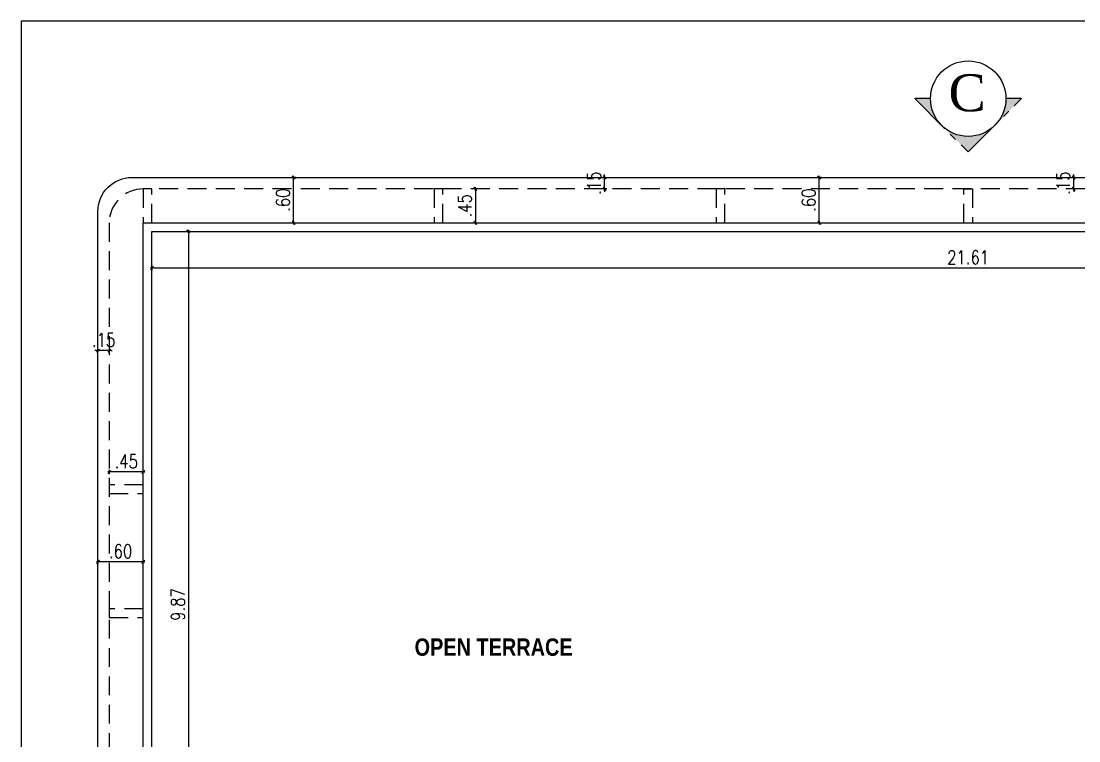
# Model space of a CAD drawing. Header units: inches. Extents: x 14235 to 14499, y 0 to 2549.
# Drawn here: x 14361.64 to 14375.64, y 2372.1 to 2381.62 of the extents above; entities that cross this region are included whole.
import ezdxf
from ezdxf.enums import TextEntityAlignment as Align

# ---------------------------------------------------------------- set-up
doc = ezdxf.new("R2010")
doc.units = ezdxf.units.IN
doc.header["$LTSCALE"] = 0.25
doc.header["$MEASUREMENT"] = 0
doc.header["$PDMODE"] = 35
for name, pattern in [('CENTER2', [1.125, 0.75, -0.125, 0.125, -0.125]), ('DASHEDX2', [1.5, 1, -0.5]), ('HIDDEN', [0.375, 0.25, -0.125])]:
    doc.linetypes.add(name, pattern=pattern)
for name, color, linetype in [('edges', 1, 'Continuous'), ('ROOM TEXT', 7, 'Continuous'), ('SECLINE', 7, 'HIDDEN'), ('wall', 7, 'Continuous'), ('WORKING DIM', 7, 'Continuous')]:
    doc.layers.add(name, color=color, linetype=linetype)
doc.styles.add('ARIAL', font='TIMES_0.TTF')
doc.styles.add('romans', font='romans.shx', dxfattribs={"width": 0.8})
doc.styles.add('XFD', font='ARIALNB_0.TTF')
doc.dimstyles.new('121', dxfattribs={"dimscale": 0.1, "dimtxt": 1.8, "dimasz": 0.2, "dimexe": 0.03125, "dimexo": 0.25, "dimgap": 0.5, "dimtad": 1, "dimzin": 4, "dimdsep": 46, "dimtxsty": 'romans', "dimblk1": 'MINITICK', "dimblk2": 'MINITICK', "dimsah": 1, "dimcen": 1, "dimse1": 1, "dimse2": 1, "dimclrd": 252, "dimclre": 256, "dimclrt": 7, "dimadec": 3, "dimazin": 0, "dimtfac": 0.8, "dimtix": 1, "dimtmove": 2, "dimatfit": 3, "dimfxl": 0, "dimtolj": 1, "dimtzin": 3, "dimarcsym": 0})

# ---------------------------------------------------------------- blocks, each defined once
blk = doc.blocks.new('MINITICK')
at = {"color": 7}
for p, q in [((1, 1), (-1, -1)), ((-1, 0), (1, 0)), ((0, -1.5), (0, 1.5))]:
    blk.add_line(p, q, dxfattribs=at)
blk = doc.blocks.new('*D37')
at = {"layer": 'Defpoints', "color": 0, "transparency": 16777216}
for p in [(14367.216, 2379.402), (14367.216, 2378.952), (14367.649, 2378.952)]:
    blk.add_point(p, dxfattribs=at)
at = {"layer": 'WORKING DIM', "color": 252, "lineweight": -2, "transparency": 16777216}
blk.add_line((14367.649, 2379.382), (14367.649, 2378.972), dxfattribs=at)
at = {"layer": 'WORKING DIM', "color": 252, "lineweight": -2, "transparency": 16777216, "xscale": 0.02, "yscale": 0.02, "zscale": 0.02}
for p, rotation in [((14367.649, 2379.402), 90), ((14367.649, 2378.952), 270)]:
    blk.add_blockref('MINITICK', p, dxfattribs=dict(at, rotation=rotation))
at = {"layer": 'WORKING DIM', "color": 7, "transparency": 16777216, "insert": (14367.509, 2379.177), "char_height": 0.18, "attachment_point": 5, "rotation": 90, "style": 'romans'}
blk.add_mtext('\\A1;.45', dxfattribs=at)
blk = doc.blocks.new('*D44')
at = {"layer": 'Defpoints', "color": 0, "transparency": 16777216}
for p in [(14362.803, 2375.656), (14362.803, 2375.484), (14363.253, 2375.484)]:
    blk.add_point(p, dxfattribs=at)
at = {"layer": 'WORKING DIM', "color": 252, "lineweight": -2, "transparency": 16777216}
blk.add_line((14363.233, 2375.656), (14362.823, 2375.656), dxfattribs=at)
at = {"layer": 'WORKING DIM', "color": 252, "lineweight": -2, "transparency": 16777216, "xscale": 0.02, "yscale": 0.02, "zscale": 0.02, "rotation": 180}
blk.add_blockref('MINITICK', (14362.803, 2375.656), dxfattribs=at)
at = {"layer": 'WORKING DIM', "color": 252, "lineweight": -2, "transparency": 16777216, "xscale": 0.02, "yscale": 0.02, "zscale": 0.02}
blk.add_blockref('MINITICK', (14363.253, 2375.656), dxfattribs=at)
at = {"layer": 'WORKING DIM', "color": 7, "transparency": 16777216, "insert": (14363.028, 2375.796), "char_height": 0.18, "attachment_point": 5, "style": 'romans'}
blk.add_mtext('\\A1;.45', dxfattribs=at)
blk = doc.blocks.new('*D73')
at = {"layer": 'Defpoints', "color": 0, "transparency": 16777216}
for p in [(14363.367, 2378.838), (14384.975, 2378.838), (14384.975, 2378.355)]:
    blk.add_point(p, dxfattribs=at)
at = {"layer": 'WORKING DIM', "color": 252, "lineweight": -2, "transparency": 16777216}
blk.add_line((14363.387, 2378.355), (14384.955, 2378.355), dxfattribs=at)
at = {"layer": 'WORKING DIM', "color": 252, "lineweight": -2, "transparency": 16777216, "xscale": 0.02, "yscale": 0.02, "zscale": 0.02, "rotation": 180}
blk.add_blockref('MINITICK', (14363.367, 2378.355), dxfattribs=at)
at = {"layer": 'WORKING DIM', "color": 252, "lineweight": -2, "transparency": 16777216, "xscale": 0.02, "yscale": 0.02, "zscale": 0.02}
blk.add_blockref('MINITICK', (14384.975, 2378.355), dxfattribs=at)
at = {"layer": 'WORKING DIM', "color": 7, "transparency": 16777216, "insert": (14374.171, 2378.495), "char_height": 0.18, "attachment_point": 5, "style": 'romans'}
blk.add_mtext('\\A1;21.61', dxfattribs=at)
blk = doc.blocks.new('*D74')
at = {"layer": 'Defpoints', "color": 0, "transparency": 16777216}
for p in [(14364.17, 2378.838), (14363.851, 2368.968), (14363.865, 2368.968)]:
    blk.add_point(p, dxfattribs=at)
at = {"layer": 'WORKING DIM', "color": 252, "lineweight": -2, "transparency": 16777216}
blk.add_line((14363.851, 2378.818), (14363.851, 2368.988), dxfattribs=at)
at = {"layer": 'WORKING DIM', "color": 252, "lineweight": -2, "transparency": 16777216, "xscale": 0.02, "yscale": 0.02, "zscale": 0.02}
for p, rotation in [((14363.851, 2378.838), 90), ((14363.851, 2368.968), 270)]:
    blk.add_blockref('MINITICK', p, dxfattribs=dict(at, rotation=rotation))
at = {"layer": 'WORKING DIM', "color": 7, "transparency": 16777216, "insert": (14363.711, 2373.903), "char_height": 0.18, "attachment_point": 5, "rotation": 90, "style": 'romans'}
blk.add_mtext('\\A1;9.87', dxfattribs=at)
blk = doc.blocks.new('*D1433')
at = {"layer": 'Defpoints', "color": 0, "transparency": 16777216}
for p in [(14362.653, 2377.403), (14362.803, 2377.403), (14362.653, 2377.262)]:
    blk.add_point(p, dxfattribs=at)
at = {"layer": 'WORKING DIM', "color": 252, "lineweight": -2, "transparency": 16777216}
for p, q in [((14362.633, 2377.262), (14362.613, 2377.262)), ((14362.803, 2377.262), (14362.653, 2377.262)), ((14362.823, 2377.262), (14362.843, 2377.262))]:
    blk.add_line(p, q, dxfattribs=at)
at = {"layer": 'WORKING DIM', "color": 252, "lineweight": -2, "transparency": 16777216, "xscale": 0.02, "yscale": 0.02, "zscale": 0.02}
blk.add_blockref('MINITICK', (14362.653, 2377.262), dxfattribs=at)
at = {"layer": 'WORKING DIM', "color": 252, "lineweight": -2, "transparency": 16777216, "xscale": 0.02, "yscale": 0.02, "zscale": 0.02, "rotation": 180}
blk.add_blockref('MINITICK', (14362.803, 2377.262), dxfattribs=at)
at = {"layer": 'WORKING DIM', "color": 7, "transparency": 16777216, "insert": (14362.728, 2377.402), "char_height": 0.18, "attachment_point": 5, "style": 'romans'}
blk.add_mtext('\\A1;.15', dxfattribs=at)
blk = doc.blocks.new('*D1434')
at = {"layer": 'Defpoints', "color": 0, "transparency": 16777216}
for p in [(14362.653, 2374.943), (14363.253, 2374.943), (14362.653, 2374.467)]:
    blk.add_point(p, dxfattribs=at)
at = {"layer": 'WORKING DIM', "color": 252, "lineweight": -2, "transparency": 16777216}
blk.add_line((14363.233, 2374.467), (14362.673, 2374.467), dxfattribs=at)
at = {"layer": 'WORKING DIM', "color": 252, "lineweight": -2, "transparency": 16777216, "xscale": 0.02, "yscale": 0.02, "zscale": 0.02, "rotation": 180}
blk.add_blockref('MINITICK', (14362.653, 2374.467), dxfattribs=at)
at = {"layer": 'WORKING DIM', "color": 252, "lineweight": -2, "transparency": 16777216, "xscale": 0.02, "yscale": 0.02, "zscale": 0.02}
blk.add_blockref('MINITICK', (14363.253, 2374.467), dxfattribs=at)
at = {"layer": 'WORKING DIM', "color": 7, "transparency": 16777216, "insert": (14362.953, 2374.607), "char_height": 0.18, "attachment_point": 5, "style": 'romans'}
blk.add_mtext('\\A1;.60', dxfattribs=at)
blk = doc.blocks.new('*D1435')
at = {"layer": 'Defpoints', "color": 0, "transparency": 16777216}
for p in [(14365.015, 2379.552), (14365.243, 2379.552), (14365.015, 2378.952)]:
    blk.add_point(p, dxfattribs=at)
at = {"layer": 'WORKING DIM', "color": 252, "lineweight": -2, "transparency": 16777216}
blk.add_line((14365.243, 2378.972), (14365.243, 2379.532), dxfattribs=at)
at = {"layer": 'WORKING DIM', "color": 252, "lineweight": -2, "transparency": 16777216, "xscale": 0.02, "yscale": 0.02, "zscale": 0.02}
for p, rotation in [((14365.243, 2379.552), 90), ((14365.243, 2378.952), 270)]:
    blk.add_blockref('MINITICK', p, dxfattribs=dict(at, rotation=rotation))
at = {"layer": 'WORKING DIM', "color": 7, "transparency": 16777216, "insert": (14365.103, 2379.252), "char_height": 0.18, "attachment_point": 5, "rotation": 90, "style": 'romans'}
blk.add_mtext('\\A1;.60', dxfattribs=at)
blk = doc.blocks.new('*D1436')
at = {"layer": 'Defpoints', "color": 0, "transparency": 16777216}
for p in [(14369.083, 2379.552), (14369.359, 2379.552), (14369.083, 2379.402)]:
    blk.add_point(p, dxfattribs=at)
at = {"layer": 'WORKING DIM', "color": 252, "lineweight": -2, "transparency": 16777216}
for p, q in [((14369.359, 2379.572), (14369.359, 2379.592)), ((14369.359, 2379.402), (14369.359, 2379.552)), ((14369.359, 2379.382), (14369.359, 2379.362))]:
    blk.add_line(p, q, dxfattribs=at)
at = {"layer": 'WORKING DIM', "color": 252, "lineweight": -2, "transparency": 16777216, "xscale": 0.02, "yscale": 0.02, "zscale": 0.02}
for p, rotation in [((14369.359, 2379.552), 270), ((14369.359, 2379.402), 90)]:
    blk.add_blockref('MINITICK', p, dxfattribs=dict(at, rotation=rotation))
at = {"layer": 'WORKING DIM', "color": 7, "transparency": 16777216, "insert": (14369.219, 2379.477), "char_height": 0.18, "attachment_point": 5, "rotation": 90, "style": 'romans'}
blk.add_mtext('\\A1;.15', dxfattribs=at)
blk = doc.blocks.new('*D1437')
at = {"layer": 'Defpoints', "color": 0, "transparency": 16777216}
for p in [(14375.292, 2379.552), (14375.568, 2379.552), (14375.292, 2379.402)]:
    blk.add_point(p, dxfattribs=at)
at = {"layer": 'WORKING DIM', "color": 252, "lineweight": -2, "transparency": 16777216}
for p, q in [((14375.568, 2379.572), (14375.568, 2379.592)), ((14375.568, 2379.402), (14375.568, 2379.552)), ((14375.568, 2379.382), (14375.568, 2379.362))]:
    blk.add_line(p, q, dxfattribs=at)
at = {"layer": 'WORKING DIM', "color": 252, "lineweight": -2, "transparency": 16777216, "xscale": 0.02, "yscale": 0.02, "zscale": 0.02}
for p, rotation in [((14375.568, 2379.552), 270), ((14375.568, 2379.402), 90)]:
    blk.add_blockref('MINITICK', p, dxfattribs=dict(at, rotation=rotation))
at = {"layer": 'WORKING DIM', "color": 7, "transparency": 16777216, "insert": (14375.428, 2379.477), "char_height": 0.18, "attachment_point": 5, "rotation": 90, "style": 'romans'}
blk.add_mtext('\\A1;.15', dxfattribs=at)
blk = doc.blocks.new('*D1439')
at = {"layer": 'Defpoints', "color": 0, "transparency": 16777216}
for p in [(14371.973, 2379.552), (14372.2, 2379.552), (14371.973, 2378.952)]:
    blk.add_point(p, dxfattribs=at)
at = {"layer": 'WORKING DIM', "color": 252, "lineweight": -2, "transparency": 16777216}
blk.add_line((14372.2, 2378.972), (14372.2, 2379.532), dxfattribs=at)
at = {"layer": 'WORKING DIM', "color": 252, "lineweight": -2, "transparency": 16777216, "xscale": 0.02, "yscale": 0.02, "zscale": 0.02}
for p, rotation in [((14372.2, 2379.552), 90), ((14372.2, 2378.952), 270)]:
    blk.add_blockref('MINITICK', p, dxfattribs=dict(at, rotation=rotation))
at = {"layer": 'WORKING DIM', "color": 7, "transparency": 16777216, "insert": (14372.06, 2379.252), "char_height": 0.18, "attachment_point": 5, "rotation": 90, "style": 'romans'}
blk.add_mtext('\\A1;.60', dxfattribs=at)

msp = doc.modelspace()

# ---------------------------------------------------------------- hatches: boundary and pattern name
at = {"layer": 'SECLINE'}
h = msp.add_hatch(color=254, dxfattribs=at)
h.paths.add_polyline_path([(14373.466, 2380.595), (14373.819, 2380.242, -0.198912), (14373.672, 2380.595)])
h.paths.add_polyline_path([(14373.819, 2380.242), (14374.171, 2379.89), (14374.524, 2380.242, -0.198912), (14374.171, 2380.096, -0.198912)])
h.paths.add_polyline_path([(14374.67, 2380.595, -0.198912), (14374.524, 2380.242), (14374.877, 2380.595)])

# ---------------------------------------------------------------- linework, layer by layer
at = {"layer": 'edges', "color": 30, "linetype": 'DASHEDX2'}
for p, q in [((14385.09, 2379.402), (14363.253, 2379.402)), ((14370.951, 2379.402), (14370.837, 2379.402)), ((14370.837, 2379.402), (14370.837, 2378.952)), ((14370.951, 2378.952), (14370.951, 2379.402)), ((14362.803, 2378.952), (14362.803, 2369.303))]:
    msp.add_line(p, q, dxfattribs=at)
at = {"layer": 'edges', "ltscale": 0.4}
msp.add_lwpolyline([(14367.699, 2368.778), (14363.103, 2368.778, -0.414214), (14362.653, 2369.228), (14362.653, 2379.102, -0.414214), (14363.103, 2379.552), (14385.24, 2379.552, -0.414214), (14385.69, 2379.102), (14385.69, 2369.228, -0.414214), (14385.24, 2368.778), (14379.297, 2368.778)], format="xyb", dxfattribs=at)
at = {"layer": 'edges', "color": 30, "linetype": 'DASHEDX2'}
for points in [[(14363.367, 2378.952), (14363.367, 2379.402), (14363.253, 2379.402), (14363.253, 2378.952)], [(14367.216, 2378.952), (14367.216, 2379.402), (14367.102, 2379.402), (14367.102, 2378.952)], [(14374.114, 2378.952), (14374.114, 2379.402), (14374.228, 2379.402), (14374.228, 2378.952)], [(14363.253, 2375.484), (14362.803, 2375.484), (14362.803, 2375.37), (14363.253, 2375.37)], [(14363.253, 2373.846), (14362.803, 2373.846), (14362.803, 2373.731), (14363.253, 2373.731)]]:
    msp.add_lwpolyline(points, dxfattribs=at)
msp.add_arc((14363.253, 2378.952), 0.45, 90, 180, dxfattribs=at)
at = {"layer": 'SECLINE', "linetype": 'CENTER2', "ltscale": 3}
msp.add_lwpolyline([(14373.672, 2380.595), (14373.466, 2380.595), (14374.171, 2379.89), (14374.877, 2380.595), (14374.67, 2380.595)], dxfattribs=at)
at = {"layer": 'SECLINE', "linetype": 'Continuous', "ltscale": 3}
msp.add_circle((14374.171, 2380.595), 0.499, dxfattribs=at)
at = {"layer": 'wall'}
for p, q in [((14363.253, 2368.853), (14363.253, 2378.952)), ((14363.253, 2378.952), (14385.09, 2378.952)), ((14363.367, 2368.968), (14363.367, 2378.838)), ((14363.367, 2378.838), (14384.975, 2378.838))]:
    msp.add_line(p, q, dxfattribs=at)
msp.add_lwpolyline([(14386.65, 2381.62), (14361.637, 2381.62), (14361.637, 2346.248), (14386.65, 2346.248)], close=True, dxfattribs=at)

# ---------------------------------------------------------------- texts
at = {"layer": 'ROOM TEXT', "style": 'XFD'}
msp.add_text('OPEN TERRACE', height=0.22992, dxfattribs=at).set_placement((14367.89, 2373.224), align=Align.CENTER)
at = {"layer": 'SECLINE', "color": 7, "style": 'ARIAL'}
msp.add_text('C', height=0.49, rotation=0.0009, dxfattribs=at).set_placement((14373.911, 2380.428))

# ---------------------------------------------------------------- dimensions: what is measured, and where the dimension line sits
at = {"layer": 'WORKING DIM'}
for base, p1, p2, picture, middle in [((14369.359, 2379.552), (14369.083, 2379.402), (14369.083, 2379.552), '*D1436', (14369.219, 2379.477)), ((14375.568, 2379.552), (14375.292, 2379.402), (14375.292, 2379.552), '*D1437', (14375.428, 2379.477)), ((14365.243, 2379.552), (14365.015, 2378.952), (14365.015, 2379.552), '*D1435', (14365.103, 2379.252)), ((14372.2, 2379.552), (14371.973, 2378.952), (14371.973, 2379.552), '*D1439', (14372.06, 2379.252)), ((14367.649, 2378.952), (14367.216, 2379.402), (14367.216, 2378.952), '*D37', (14367.509, 2379.177)), ((14363.851, 2368.968), (14364.17, 2378.838), (14363.865, 2368.968), '*D74', (14363.711, 2373.903))]:
    dim = msp.add_linear_dim(base=base, p1=p1, p2=p2, angle=90, dimstyle='121', override={"dimfxl": 0.18, "dimfxlon": 1}, dxfattribs=at)
    dim.commit()
    dim.dimension.update_dxf_attribs({"geometry": picture, "text_midpoint": middle})
for base, p1, p2, picture, middle in [((14384.975, 2378.355), (14363.367, 2378.838), (14384.975, 2378.838), '*D73', (14374.171, 2378.495)), ((14362.653, 2377.262), (14362.803, 2377.403), (14362.653, 2377.403), '*D1433', (14362.728, 2377.402)), ((14362.803, 2375.656), (14363.253, 2375.484), (14362.803, 2375.484), '*D44', (14363.028, 2375.796)), ((14362.653, 2374.467), (14363.253, 2374.943), (14362.653, 2374.943), '*D1434', (14362.953, 2374.607))]:
    dim = msp.add_linear_dim(base=base, p1=p1, p2=p2, dimstyle='121', override={"dimfxl": 0.18, "dimfxlon": 1}, dxfattribs=at)
    dim.commit()
    dim.dimension.update_dxf_attribs({"geometry": picture, "text_midpoint": middle})

doc.saveas('drawing.dxf')
